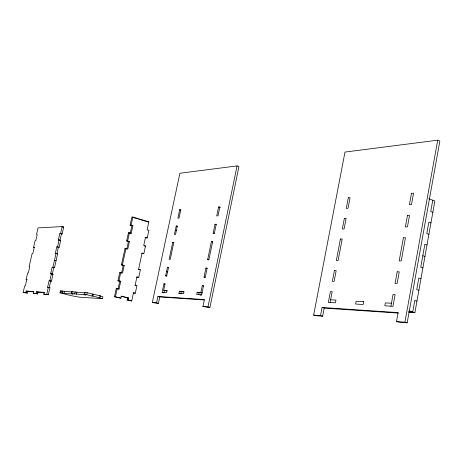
<?xml version="1.0" encoding="UTF-8"?>
<svg xmlns="http://www.w3.org/2000/svg" width="463" height="463" viewBox="0 0 463 463"><rect width="100%" height="100%" fill="white"/><g stroke="black" fill="none" stroke-linecap="round" stroke-linejoin="round"><path stroke-width="0.69" d="M313.659 315.089L320.518 315.621L322.074 307.496L398.122 312.606L396.502 321.53L398.736 322.161L407.168 322.821L439.85 141.047L437.709 140.179L344.993 152.072L313.659 315.089L315.778 315.668L322.647 316.206L324.198 308.092L398.192 313.104M432.766 200.224L430.735 211.545L432.847 212.303M408.684 312.299L414.871 312.704L434.867 200.994L428.831 198.777M396.502 321.53L404.928 322.184L437.709 140.179M390.928 306.17L393.064 294.439L395.118 294.537L392.977 306.298L384.828 305.806L385.361 302.889L391.461 303.236M330.102 302.513L332.174 291.626L330.414 291.545L328.342 302.408L335.432 302.831L335.953 300.088L330.623 299.787M200.849 292.431L202.267 285.619L203.5 285.677L201.613 294.781L196.706 294.485L197.174 292.222L202.128 292.778M204.027 277.117L205.908 268.071L207.146 268.094L205.265 277.158L204.027 277.117L205.306 277.47M207.661 259.61L211.4 241.628L212.644 241.599L208.906 259.621L207.661 259.61L208.935 259.98M213.142 233.225L215 224.283L216.244 224.225L214.386 233.184L213.142 233.225L214.404 233.607M218.582 207.019L216.736 215.92L217.986 215.845L219.832 206.932L218.582 207.019L220.457 207.621M202.968 306.477L204.391 299.59L157.935 296.47L156.569 302.871L152.286 302.536L179.91 173.249L237.068 165.916L238.949 166.564L209.936 307.38L202.968 306.477L209.936 307.38M207.997 306.871L237.068 165.916M198.737 294.433L199.084 292.738L202.157 292.911M178.932 293.415L179.395 291.215L184.042 291.476L183.579 293.692L178.932 293.415L180.188 293.745M180.813 293.912L181.276 291.713L183.591 291.846L181.71 291.349M152.286 302.536L158.41 303.346L159.776 296.951L204.177 299.955M164.504 290.255L163.948 292.888L162.102 292.402L163.919 283.842L165.019 283.894L163.653 290.324L167.49 290.926M165.621 275.838L167.438 267.319L168.538 267.342L166.721 275.879L165.621 275.838L166.848 276.174M172.734 242.404L169.128 259.349L170.234 259.355L173.839 242.381L172.734 242.404L173.949 242.757M176.212 226.06L174.418 234.486L175.529 234.452L177.323 226.008L176.212 226.06L177.422 226.424M179.673 209.785L177.89 218.171L179.002 218.108L180.784 209.704L179.673 209.785L180.877 210.156M133.101 292.842L135.289 293.218L136.944 285.561L135.161 285.092L136.926 276.932L138.709 277.412L140.353 269.79L138.576 269.304L142.089 253.082L143.86 253.579L145.498 246.003L143.727 245.5L145.475 237.426L147.24 237.941L148.872 230.4L147.107 229.879L148.849 221.841L132.864 217.049L131.874 217.112L130.103 225.203L132.887 225.678L131.226 233.283L130.236 233.323L131.897 225.73M131.226 233.283L128.442 232.796L126.665 240.922L129.449 241.414L127.782 249.048L124.993 248.55L121.422 264.877L124.211 265.386L122.533 273.072L119.743 272.557L117.943 280.763L120.739 281.284L119.055 289.005L116.259 288.472L114.454 296.714L120.895 298.178L121.341 296.117L128.575 297.969L128.129 300.024L127.146 299.949L127.585 297.9L128.575 297.969M127.146 299.949L131.729 300.938L133.5 292.749L135.289 293.218M114.454 296.714L115.426 296.783L117.232 288.53M118.922 280.804L120.721 272.585M122.4 264.894L125.977 248.538M127.649 240.893L129.432 232.762M130.103 225.203L131.093 225.151L132.864 217.049M116.259 288.472L118.077 288.947L119.761 281.244L120.739 281.284M121.555 273.043L123.233 265.368L124.211 265.386M126.798 249.059L128.459 241.437L129.449 241.414M100.321 295.903L99.429 295.84L102.896 296.719L102.468 298.664L98.995 297.79L99.892 297.859L100.321 295.903L87.177 292.738L84.555 292.558L84.116 294.509L85.869 294.948L71.366 293.583L71.794 291.673L84.283 292.859M84.116 294.509L86.743 294.7L87.177 292.738M86.743 294.7L92.015 296.031L92.45 294.069M92.015 296.031L92.901 296.094L93.335 294.132M74.705 293.826L75.139 291.904M76.441 294.26L76.87 292.344M102.468 298.664L79.283 297.153L71.007 295.643L59.993 292.755L60.416 290.886L72.13 292.014M59.993 292.755L62.389 292.929L62.812 291.053M62.389 292.929L64.091 293.351L64.513 291.482M43.835 294.103L44.234 292.361L36.438 291.783L36.05 293.501L33.278 293.282L33.666 291.58L26.194 291.024L25.806 292.703L23.15 292.494L24.689 285.821L25.355 285.862L26.802 279.606L26.136 279.577L27.67 272.921L28.336 272.944L29.777 266.711L29.105 266.694L32.167 253.446L32.838 253.446L34.268 247.242L33.596 247.254L35.119 240.656L35.796 240.638L37.219 234.452L36.548 234.481L38.064 227.906L62.158 226.586L63.738 227.038L62.169 233.925L59.849 233.514L58.379 239.973L60.699 240.39L59.125 247.306L56.804 246.883L55.323 253.371L57.649 253.793L54.489 267.678L52.163 267.244L50.675 273.766L53.002 274.206L51.416 281.18L49.09 280.734L47.596 287.28L49.929 287.731L48.337 294.728L43.835 294.103L48.337 294.728M46.728 294.329L48.326 287.326L49.929 287.731M49.09 280.734L49.819 280.775L51.405 273.795L53.002 274.206M52.163 267.244L52.892 267.261L56.058 253.365L57.649 253.793M56.804 246.883L57.539 246.872L59.114 239.956L60.699 240.39M59.849 233.514L60.589 233.479L62.158 226.586M49.2 287.679L50.687 281.139M52.273 274.177L53.754 267.66M56.908 253.799L58.384 247.317M59.958 240.413L61.429 233.954M33.278 293.282L37.63 293.889L38.018 292.176L44.413 292.651M23.15 292.494L27.363 293.085L27.751 291.406L33.88 291.864M148.849 221.841L147.836 221.899L138.524 219.103M62.314 227.113L63.738 227.038M58.379 239.973L59.114 239.956M147.24 237.941L145.058 237.629M144.491 246.021L145.498 246.003M55.323 253.371L56.058 253.365M143.86 253.579L141.672 253.249M140.353 269.79L138.171 269.443M50.675 273.766L51.405 273.795M138.709 277.412L136.521 277.059M163.653 290.324L166.958 290.509L166.501 292.668L162.102 292.402M118.077 288.947L119.055 289.005M200.022 295.081L201.428 295.168M47.596 287.28L48.326 287.326M409.263 311.848L412.707 312.074L414.79 300.446L416.949 301.095M64.091 293.351L73.09 294.011L71.366 293.583M26.194 291.024L27.751 291.406M36.05 293.501L37.63 293.889M25.806 292.703L27.363 293.085M36.438 291.783L38.018 292.176M92.901 296.094L99.892 297.859M26.136 279.577L27.161 279.831M71.794 291.673L72.946 291.962M60.416 290.886L62.956 291.528M84.555 292.558L85.724 292.853M121.017 296.216L127.585 297.9M115.426 296.783L120.895 298.178M128.129 300.024L131.729 300.938M49.819 280.775L51.416 281.18M156.569 302.871L158.41 303.346M157.935 296.47L159.776 296.951M52.892 267.261L54.489 267.678M117.943 280.763L119.761 281.244M134.756 285.196L135.948 285.509M54.478 260.31L56.069 260.733M119.743 272.557L120.947 272.881M179.395 291.215L181.276 291.713M33.596 247.254L34.621 247.526M197.174 292.222L199.084 292.738M163.919 283.842L165.152 284.172M202.267 285.619L203.541 285.966M57.539 246.872L59.125 247.306M121.422 264.877L123.233 265.368M320.518 315.621L322.647 316.206M166.53 271.578L167.756 271.914M167.438 267.319L168.659 267.66M60.589 233.479L62.169 233.925M322.074 307.496L324.198 308.092M124.993 248.55L126.196 248.886M205.908 268.071L207.181 268.436M126.665 240.922L128.459 241.437M404.928 322.184L407.168 322.821M128.442 232.796L129.64 233.144M408.985 310.98L414.871 312.704M408.771 311.391L410.635 311.935M131.093 225.151L132.887 225.678M133.871 217.708L137.193 218.71M175.315 230.267L176.53 230.632M211.4 241.628L212.662 242.004M418.893 290.243L416.741 289.583L418.812 278.026L420.96 278.703M215 224.283L216.256 224.671M422.887 267.915L420.751 267.22L424.866 244.279L426.99 244.996M422.812 255.732L424.941 256.438M428.906 234.307L426.782 233.572L428.825 222.188L430.943 222.934M397.19 271.816L395.066 283.478L397.121 283.547L399.251 271.856L397.19 271.816M403.4 237.768L399.175 260.918L401.236 260.929L405.461 237.727L403.4 237.768M407.463 215.474L405.368 226.963L407.434 226.899L409.529 215.382L407.463 215.474M411.503 193.314L409.419 204.739L411.491 204.617L413.575 193.169L411.503 193.314M363.727 301.662L363.2 304.504L355.607 304.046L356.134 301.234L363.727 301.662M334.408 270.589L332.347 281.388L334.112 281.446L336.173 270.623L334.408 270.589M340.421 239.035L336.329 260.49L338.1 260.501L342.192 238.995L340.421 239.035M344.362 218.362L342.331 229.017L344.107 228.959L346.139 218.281L344.362 218.362M348.28 197.805L346.26 208.402L348.037 208.298L350.063 197.678L348.28 197.805"/></g></svg>
